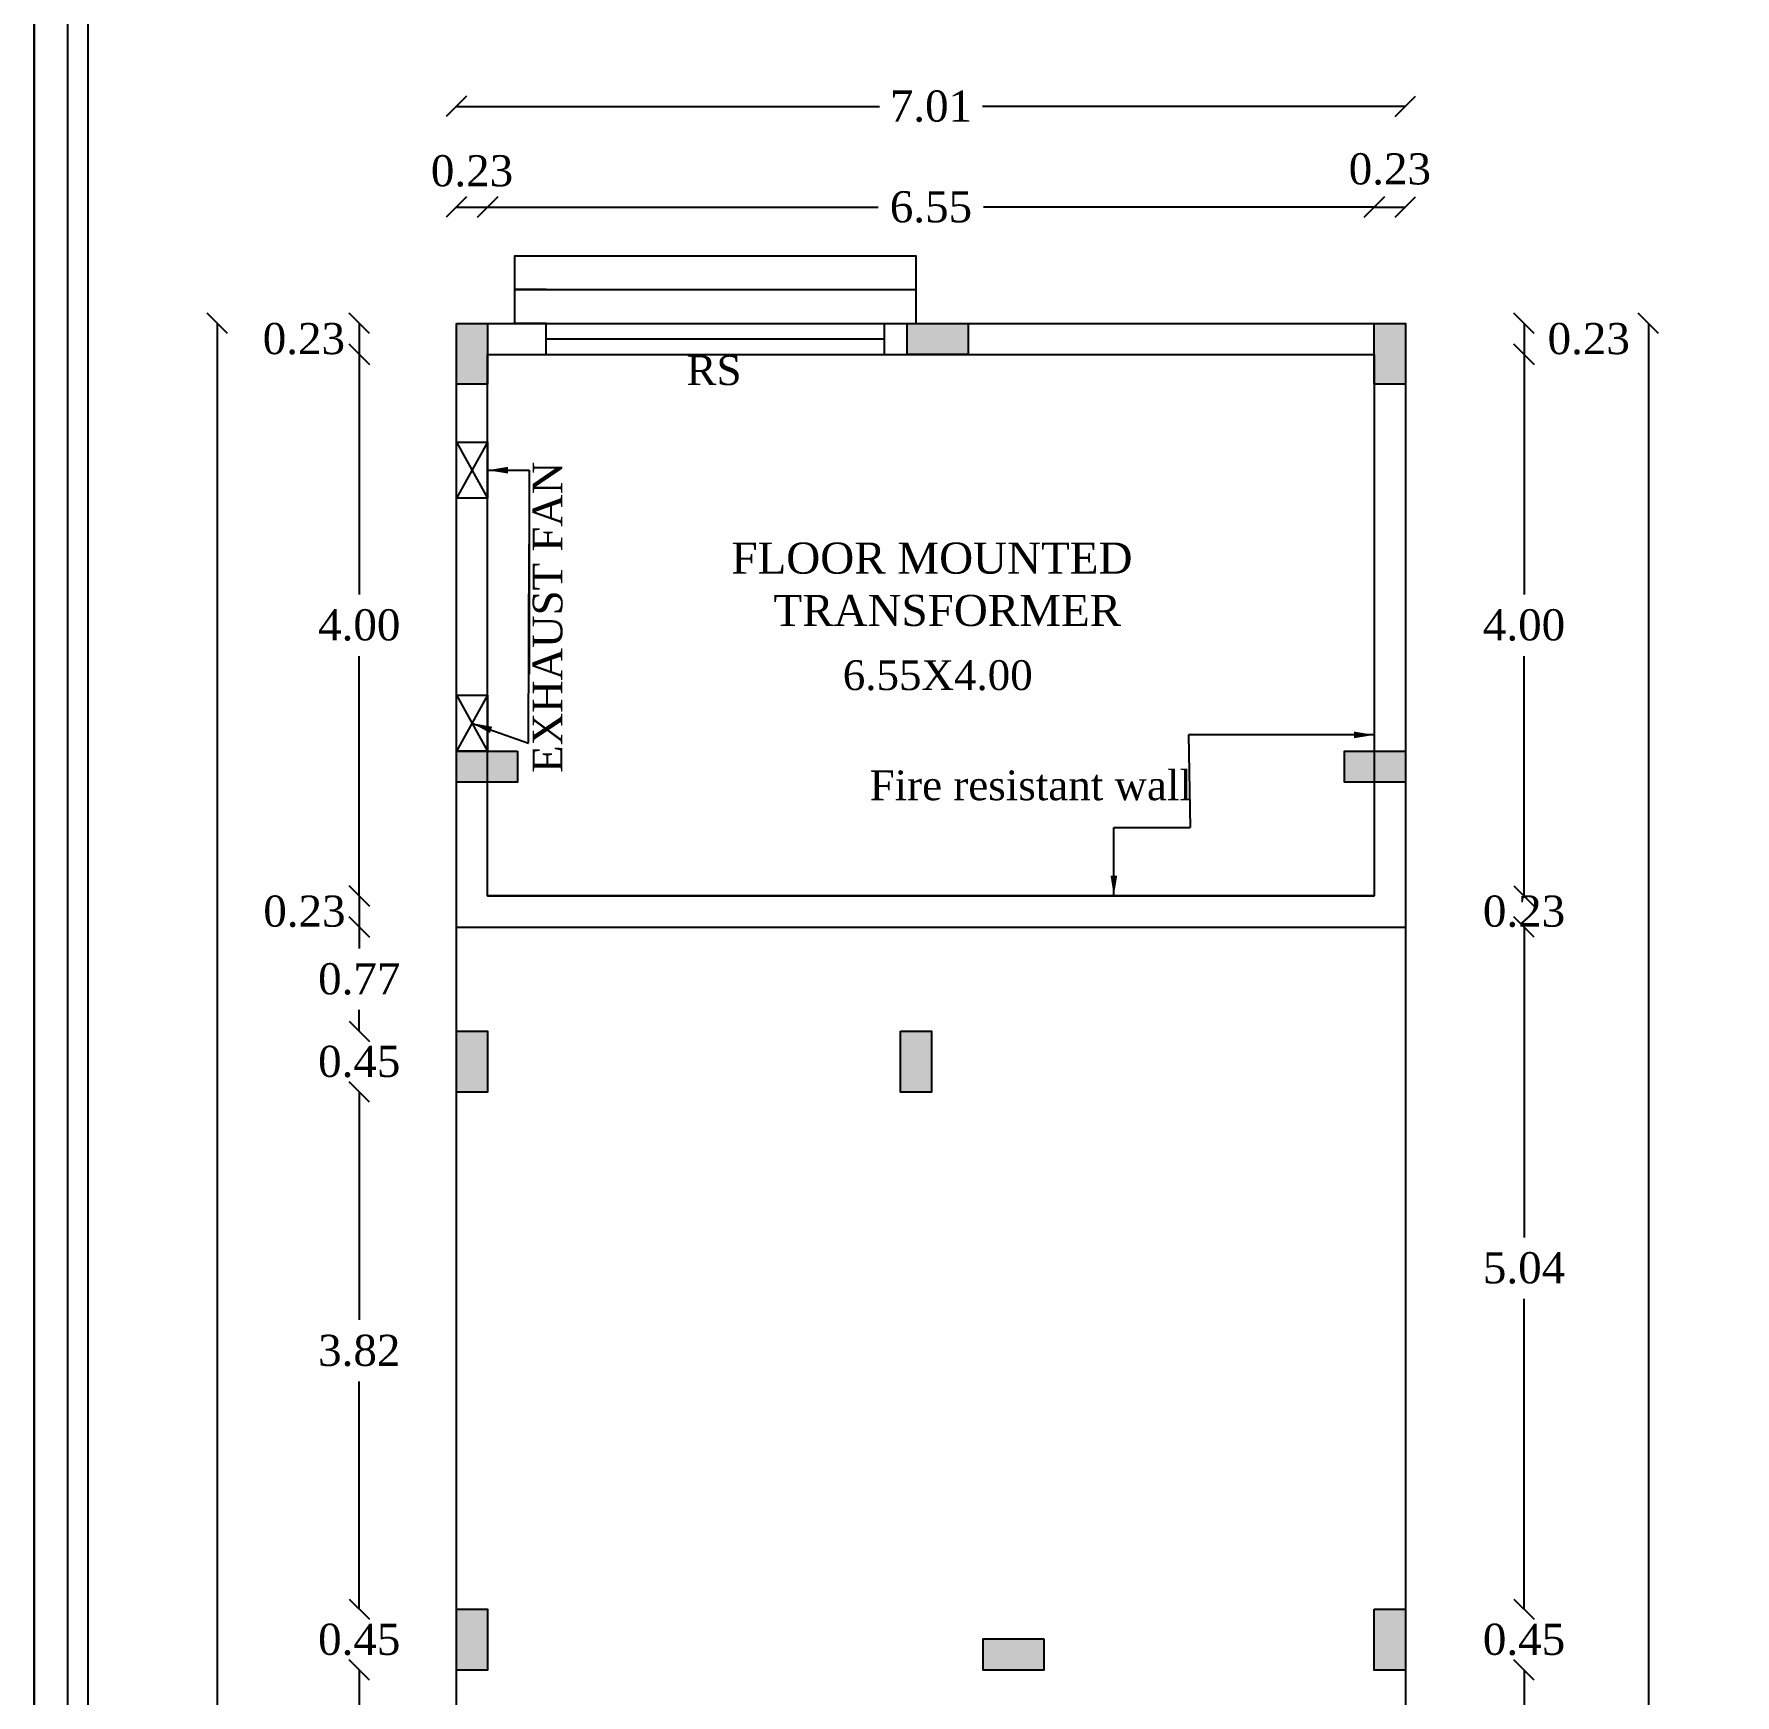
# Model space of a CAD drawing. Header units: metres. Extents: x 7608 to 7792, y -2400 to -2275.
# Drawn here: x 7655 to 7667.56, y -2310.69 to -2298.42 of the extents above; entities that cross this region are included whole.
import ezdxf

# ---------------------------------------------------------------- set-up
doc = ezdxf.new("R2010")
doc.units = ezdxf.units.M
doc.header["$MEASUREMENT"] = 0
for name, color, linetype in [('BLK_1_FLR_0_STILT_PARKING', 7, 'Continuous'), ('ELECTRICAL_ROOM', 7, 'Continuous'), ('FLOOR-STILT', 7, 'Continuous')]:
    doc.layers.add(name, color=color, linetype=linetype)
doc.styles.add('Isa-', font='times.ttf')
doc.styles.add('STYLE2', font='times.ttf')
doc.dimstyles.new('ISO-25', dxfattribs={"dimscale": 0, "dimtxt": 0.23, "dimasz": 0.15, "dimexe": 1.25, "dimexo": 0.625, "dimgap": 0.11, "dimtad": 0, "dimtih": 1, "dimtoh": 1, "dimzin": 1, "dimdsep": 46, "dimtxsty": 'STYLE2', "dimblk": 'OBLIQUE', "dimcen": 0, "dimse1": 1, "dimse2": 1, "dimclrd": 1, "dimclrt": 3, "dimadec": 0, "dimazin": 2, "dimtfac": 1, "dimtix": 1, "dimtofl": 0, "dimtmove": 0, "dimatfit": 3, "dimfxl": 0, "dimtolj": 1, "dimarcsym": 0})

# ---------------------------------------------------------------- blocks, each defined once
blk = doc.blocks.new('_Oblique')
at = {"color": 0, "linetype": 'ByBlock', "lineweight": -2}
blk.add_line((-0.5, -0.5), (0.5, 0.5), dxfattribs=at)
blk = doc.blocks.new('*D28')
at = {"color": 1, "lineweight": -2}
blk.add_line((7657.399, -2300.561), (7657.399, -2300.791), dxfattribs=at)
at = {"layer": 'Defpoints', "color": 0}
for p in [(7659.586, -2300.561), (7657.399, -2300.791), (7659.586, -2300.791)]:
    blk.add_point(p, dxfattribs=at)
at = {"color": 1, "lineweight": -2, "xscale": 0.15, "yscale": 0.15, "zscale": 0.15}
for p, rotation in [((7657.399, -2300.561), 90), ((7657.399, -2300.791), 270)]:
    blk.add_blockref('_Oblique', p, dxfattribs=dict(at, rotation=rotation))
at = {"color": 3, "insert": (7656.99, -2300.676), "char_height": 0.23, "attachment_point": 5, "style": 'STYLE2'}
blk.add_mtext('\\A1;0.23', dxfattribs=at)
blk = doc.blocks.new('*D29')
at = {"color": 1, "lineweight": -2}
for p, q in [((7657.399, -2300.791), (7657.399, -2302.564)), ((7657.399, -2304.791), (7657.399, -2303.019))]:
    blk.add_line(p, q, dxfattribs=at)
at = {"layer": 'Defpoints', "color": 0}
for p in [(7659.586, -2300.791), (7657.399, -2304.791), (7659.538, -2304.791)]:
    blk.add_point(p, dxfattribs=at)
at = {"color": 1, "lineweight": -2, "xscale": 0.15, "yscale": 0.15, "zscale": 0.15}
for p, rotation in [((7657.399, -2300.791), 90), ((7657.399, -2304.791), 270)]:
    blk.add_blockref('_Oblique', p, dxfattribs=dict(at, rotation=rotation))
at = {"color": 3, "insert": (7657.399, -2302.791), "char_height": 0.23, "attachment_point": 5, "style": 'STYLE2'}
blk.add_mtext('\\A1;4.00', dxfattribs=at)
blk = doc.blocks.new('*D30')
at = {"color": 1, "lineweight": -2}
blk.add_line((7657.399, -2304.791), (7657.399, -2305.021), dxfattribs=at)
at = {"layer": 'Defpoints', "color": 0}
for p in [(7659.538, -2304.791), (7657.399, -2305.021), (7659.577, -2305.021)]:
    blk.add_point(p, dxfattribs=at)
at = {"color": 1, "lineweight": -2, "xscale": 0.15, "yscale": 0.15, "zscale": 0.15}
for p, rotation in [((7657.399, -2304.791), 90), ((7657.399, -2305.021), 270)]:
    blk.add_blockref('_Oblique', p, dxfattribs=dict(at, rotation=rotation))
at = {"color": 3, "insert": (7656.994, -2304.906), "char_height": 0.23, "attachment_point": 5, "style": 'STYLE2'}
blk.add_mtext('\\A1;0.23', dxfattribs=at)
blk = doc.blocks.new('*D31')
at = {"color": 1, "lineweight": -2}
for p, q in [((7657.399, -2305.021), (7657.399, -2305.179)), ((7657.399, -2305.791), (7657.399, -2305.634))]:
    blk.add_line(p, q, dxfattribs=at)
at = {"layer": 'Defpoints', "color": 0}
for p in [(7659.577, -2305.021), (7657.399, -2305.791), (7658.347, -2305.791)]:
    blk.add_point(p, dxfattribs=at)
at = {"color": 1, "lineweight": -2, "xscale": 0.15, "yscale": 0.15, "zscale": 0.15}
for p, rotation in [((7657.399, -2305.021), 90), ((7657.399, -2305.791), 270)]:
    blk.add_blockref('_Oblique', p, dxfattribs=dict(at, rotation=rotation))
at = {"color": 3, "insert": (7657.399, -2305.406), "char_height": 0.23, "attachment_point": 5, "style": 'STYLE2'}
blk.add_mtext('\\A1;0.77', dxfattribs=at)
blk = doc.blocks.new('*D32')
at = {"color": 1, "lineweight": -2}
for p, q in [((7657.399, -2305.791), (7657.399, -2305.641)), ((7657.399, -2306.241), (7657.399, -2306.391))]:
    blk.add_line(p, q, dxfattribs=at)
at = {"layer": 'Defpoints', "color": 0}
for p in [(7658.347, -2305.791), (7657.399, -2306.241), (7658.347, -2306.241)]:
    blk.add_point(p, dxfattribs=at)
at = {"color": 1, "lineweight": -2, "xscale": 0.15, "yscale": 0.15, "zscale": 0.15}
for p, rotation in [((7657.399, -2305.791), 270), ((7657.399, -2306.241), 90)]:
    blk.add_blockref('_Oblique', p, dxfattribs=dict(at, rotation=rotation))
at = {"color": 3, "insert": (7657.399, -2306.016), "char_height": 0.23, "attachment_point": 5, "style": 'STYLE2'}
blk.add_mtext('\\A1;0.45', dxfattribs=at)
blk = doc.blocks.new('*D33')
at = {"color": 1, "lineweight": -2}
for p, q in [((7657.399, -2306.241), (7657.399, -2307.924)), ((7657.399, -2310.061), (7657.399, -2308.379))]:
    blk.add_line(p, q, dxfattribs=at)
at = {"layer": 'Defpoints', "color": 0}
for p in [(7658.347, -2306.241), (7657.399, -2310.061), (7658.347, -2310.061)]:
    blk.add_point(p, dxfattribs=at)
at = {"color": 1, "lineweight": -2, "xscale": 0.15, "yscale": 0.15, "zscale": 0.15}
for p, rotation in [((7657.399, -2306.241), 90), ((7657.399, -2310.061), 270)]:
    blk.add_blockref('_Oblique', p, dxfattribs=dict(at, rotation=rotation))
at = {"color": 3, "insert": (7657.399, -2308.151), "char_height": 0.23, "attachment_point": 5, "style": 'STYLE2'}
blk.add_mtext('\\A1;3.82', dxfattribs=at)
blk = doc.blocks.new('*D34')
at = {"color": 1, "lineweight": -2}
for p, q in [((7657.399, -2310.061), (7657.399, -2309.911)), ((7657.399, -2310.511), (7657.399, -2310.661))]:
    blk.add_line(p, q, dxfattribs=at)
at = {"layer": 'Defpoints', "color": 0}
for p in [(7658.347, -2310.061), (7657.399, -2310.511), (7658.347, -2310.511)]:
    blk.add_point(p, dxfattribs=at)
at = {"color": 1, "lineweight": -2, "xscale": 0.15, "yscale": 0.15, "zscale": 0.15}
for p, rotation in [((7657.399, -2310.061), 270), ((7657.399, -2310.511), 90)]:
    blk.add_blockref('_Oblique', p, dxfattribs=dict(at, rotation=rotation))
at = {"color": 3, "insert": (7657.399, -2310.286), "char_height": 0.23, "attachment_point": 5, "style": 'STYLE2'}
blk.add_mtext('\\A1;0.45', dxfattribs=at)
blk = doc.blocks.new('*D35')
at = {"color": 1, "lineweight": -2}
for p, q in [((7657.399, -2310.511), (7657.399, -2311.424)), ((7657.399, -2312.791), (7657.399, -2311.879))]:
    blk.add_line(p, q, dxfattribs=at)
at = {"layer": 'Defpoints', "color": 0}
for p in [(7658.347, -2310.511), (7657.399, -2312.791), (7658.347, -2312.791)]:
    blk.add_point(p, dxfattribs=at)
at = {"color": 1, "lineweight": -2, "xscale": 0.15, "yscale": 0.15, "zscale": 0.15}
for p, rotation in [((7657.399, -2310.511), 90), ((7657.399, -2312.791), 270)]:
    blk.add_blockref('_Oblique', p, dxfattribs=dict(at, rotation=rotation))
at = {"color": 3, "insert": (7657.399, -2311.651), "char_height": 0.23, "attachment_point": 5, "style": 'STYLE2'}
blk.add_mtext('\\A1;2.28', dxfattribs=at)
blk = doc.blocks.new('*D45')
at = {"color": 1, "lineweight": -2}
for p, q in [((7656.35, -2300.561), (7656.35, -2315.804)), ((7656.35, -2331.501), (7656.35, -2316.259))]:
    blk.add_line(p, q, dxfattribs=at)
at = {"layer": 'Defpoints', "color": 0}
for p in [(7656.35, -2300.561), (7660.226, -2300.561), (7660.226, -2331.501)]:
    blk.add_point(p, dxfattribs=at)
at = {"color": 1, "lineweight": -2, "xscale": 0.15, "yscale": 0.15, "zscale": 0.15}
for p, rotation in [((7656.35, -2300.561), 90), ((7656.35, -2331.501), 270)]:
    blk.add_blockref('_Oblique', p, dxfattribs=dict(at, rotation=rotation))
at = {"color": 3, "insert": (7656.35, -2316.031), "char_height": 0.23, "attachment_point": 5, "style": 'STYLE2'}
blk.add_mtext('\\A1;30.94', dxfattribs=at)
blk = doc.blocks.new('*D46')
at = {"color": 1, "lineweight": -2}
blk.add_line((7658.117, -2299.702), (7658.347, -2299.702), dxfattribs=at)
at = {"layer": 'Defpoints', "color": 0}
for p in [(7658.347, -2299.702), (7658.117, -2301.157), (7658.347, -2301.157)]:
    blk.add_point(p, dxfattribs=at)
at = {"color": 1, "lineweight": -2, "xscale": 0.15, "yscale": 0.15, "zscale": 0.15, "rotation": 180}
blk.add_blockref('_Oblique', (7658.117, -2299.702), dxfattribs=at)
at = {"color": 1, "lineweight": -2, "xscale": 0.15, "yscale": 0.15, "zscale": 0.15}
blk.add_blockref('_Oblique', (7658.347, -2299.702), dxfattribs=at)
at = {"color": 3, "insert": (7658.232, -2299.436), "char_height": 0.23, "attachment_point": 5, "style": 'STYLE2'}
blk.add_mtext('\\A1;0.23', dxfattribs=at)
blk = doc.blocks.new('*D47')
at = {"color": 1, "lineweight": -2}
for p, q in [((7658.347, -2299.702), (7661.233, -2299.702)), ((7664.897, -2299.702), (7662.01, -2299.702))]:
    blk.add_line(p, q, dxfattribs=at)
at = {"layer": 'Defpoints', "color": 0}
for p in [(7664.897, -2299.702), (7658.347, -2301.157), (7664.897, -2301.685)]:
    blk.add_point(p, dxfattribs=at)
at = {"color": 1, "lineweight": -2, "xscale": 0.15, "yscale": 0.15, "zscale": 0.15, "rotation": 180}
blk.add_blockref('_Oblique', (7658.347, -2299.702), dxfattribs=at)
at = {"color": 1, "lineweight": -2, "xscale": 0.15, "yscale": 0.15, "zscale": 0.15}
blk.add_blockref('_Oblique', (7664.897, -2299.702), dxfattribs=at)
at = {"color": 3, "insert": (7661.622, -2299.702), "char_height": 0.23, "attachment_point": 5, "style": 'STYLE2'}
blk.add_mtext('\\A1;6.55', dxfattribs=at)
blk = doc.blocks.new('*D48')
at = {"color": 1, "lineweight": -2}
blk.add_line((7664.897, -2299.702), (7665.127, -2299.702), dxfattribs=at)
at = {"layer": 'Defpoints', "color": 0}
for p in [(7665.127, -2299.702), (7664.897, -2301.685), (7665.127, -2301.654)]:
    blk.add_point(p, dxfattribs=at)
at = {"color": 1, "lineweight": -2, "xscale": 0.15, "yscale": 0.15, "zscale": 0.15, "rotation": 180}
blk.add_blockref('_Oblique', (7664.897, -2299.702), dxfattribs=at)
at = {"color": 1, "lineweight": -2, "xscale": 0.15, "yscale": 0.15, "zscale": 0.15}
blk.add_blockref('_Oblique', (7665.127, -2299.702), dxfattribs=at)
at = {"color": 3, "insert": (7665.012, -2299.422), "char_height": 0.23, "attachment_point": 5, "style": 'STYLE2'}
blk.add_mtext('\\A1;0.23', dxfattribs=at)
blk = doc.blocks.new('*D49')
at = {"color": 1, "lineweight": -2}
for p, q in [((7658.117, -2298.958), (7661.242, -2298.958)), ((7665.127, -2298.958), (7662.002, -2298.958))]:
    blk.add_line(p, q, dxfattribs=at)
at = {"layer": 'Defpoints', "color": 0}
for p in [(7665.127, -2298.958), (7658.117, -2301.439), (7665.127, -2301.439)]:
    blk.add_point(p, dxfattribs=at)
at = {"color": 1, "lineweight": -2, "xscale": 0.15, "yscale": 0.15, "zscale": 0.15, "rotation": 180}
blk.add_blockref('_Oblique', (7658.117, -2298.958), dxfattribs=at)
at = {"color": 1, "lineweight": -2, "xscale": 0.15, "yscale": 0.15, "zscale": 0.15}
blk.add_blockref('_Oblique', (7665.127, -2298.958), dxfattribs=at)
at = {"color": 3, "insert": (7661.622, -2298.958), "char_height": 0.23, "attachment_point": 5, "style": 'STYLE2'}
blk.add_mtext('\\A1;7.01', dxfattribs=at)
blk = doc.blocks.new('*D50')
at = {"color": 1, "lineweight": -2}
blk.add_line((7666.003, -2300.561), (7666.003, -2300.791), dxfattribs=at)
at = {"layer": 'Defpoints', "color": 0}
for p in [(7663.454, -2300.561), (7663.454, -2300.791), (7666.003, -2300.791)]:
    blk.add_point(p, dxfattribs=at)
at = {"color": 1, "lineweight": -2, "xscale": 0.15, "yscale": 0.15, "zscale": 0.15}
for p, rotation in [((7666.003, -2300.561), 90), ((7666.003, -2300.791), 270)]:
    blk.add_blockref('_Oblique', p, dxfattribs=dict(at, rotation=rotation))
at = {"color": 3, "insert": (7666.481, -2300.676), "char_height": 0.23, "attachment_point": 5, "style": 'STYLE2'}
blk.add_mtext('\\A1;0.23', dxfattribs=at)
blk = doc.blocks.new('*D51')
at = {"color": 1, "lineweight": -2}
for p, q in [((7666.003, -2300.791), (7666.003, -2302.564)), ((7666.003, -2304.791), (7666.003, -2303.019))]:
    blk.add_line(p, q, dxfattribs=at)
at = {"layer": 'Defpoints', "color": 0}
for p in [(7663.454, -2300.791), (7664.308, -2304.791), (7666.003, -2304.791)]:
    blk.add_point(p, dxfattribs=at)
at = {"color": 1, "lineweight": -2, "xscale": 0.15, "yscale": 0.15, "zscale": 0.15}
for p, rotation in [((7666.003, -2300.791), 90), ((7666.003, -2304.791), 270)]:
    blk.add_blockref('_Oblique', p, dxfattribs=dict(at, rotation=rotation))
at = {"color": 3, "insert": (7666.003, -2302.791), "char_height": 0.23, "attachment_point": 5, "style": 'STYLE2'}
blk.add_mtext('\\A1;4.00', dxfattribs=at)
blk = doc.blocks.new('*D52')
at = {"color": 1, "lineweight": -2}
for p, q in [((7666.003, -2304.791), (7666.003, -2304.641)), ((7666.003, -2305.021), (7666.003, -2305.171))]:
    blk.add_line(p, q, dxfattribs=at)
at = {"layer": 'Defpoints', "color": 0}
for p in [(7664.308, -2304.791), (7664.319, -2305.021), (7666.003, -2305.021)]:
    blk.add_point(p, dxfattribs=at)
at = {"color": 1, "lineweight": -2, "xscale": 0.15, "yscale": 0.15, "zscale": 0.15}
for p, rotation in [((7666.003, -2304.791), 270), ((7666.003, -2305.021), 90)]:
    blk.add_blockref('_Oblique', p, dxfattribs=dict(at, rotation=rotation))
at = {"color": 3, "insert": (7666.003, -2304.906), "char_height": 0.23, "attachment_point": 5, "style": 'STYLE2'}
blk.add_mtext('\\A1;0.23', dxfattribs=at)
blk = doc.blocks.new('*D53')
at = {"color": 1, "lineweight": -2}
for p, q in [((7666.003, -2305.021), (7666.003, -2307.314)), ((7666.003, -2310.061), (7666.003, -2307.769))]:
    blk.add_line(p, q, dxfattribs=at)
at = {"layer": 'Defpoints', "color": 0}
for p in [(7664.319, -2305.021), (7665.127, -2310.061), (7666.003, -2310.061)]:
    blk.add_point(p, dxfattribs=at)
at = {"color": 1, "lineweight": -2, "xscale": 0.15, "yscale": 0.15, "zscale": 0.15}
for p, rotation in [((7666.003, -2305.021), 90), ((7666.003, -2310.061), 270)]:
    blk.add_blockref('_Oblique', p, dxfattribs=dict(at, rotation=rotation))
at = {"color": 3, "insert": (7666.003, -2307.541), "char_height": 0.23, "attachment_point": 5, "style": 'STYLE2'}
blk.add_mtext('\\A1;5.04', dxfattribs=at)
blk = doc.blocks.new('*D54')
at = {"color": 1, "lineweight": -2}
for p, q in [((7666.003, -2310.061), (7666.003, -2309.911)), ((7666.003, -2310.511), (7666.003, -2310.661))]:
    blk.add_line(p, q, dxfattribs=at)
at = {"layer": 'Defpoints', "color": 0}
for p in [(7665.127, -2310.061), (7665.127, -2310.511), (7666.003, -2310.511)]:
    blk.add_point(p, dxfattribs=at)
at = {"color": 1, "lineweight": -2, "xscale": 0.15, "yscale": 0.15, "zscale": 0.15}
for p, rotation in [((7666.003, -2310.061), 270), ((7666.003, -2310.511), 90)]:
    blk.add_blockref('_Oblique', p, dxfattribs=dict(at, rotation=rotation))
at = {"color": 3, "insert": (7666.003, -2310.286), "char_height": 0.23, "attachment_point": 5, "style": 'STYLE2'}
blk.add_mtext('\\A1;0.45', dxfattribs=at)
blk = doc.blocks.new('*D55')
at = {"color": 1, "lineweight": -2}
for p, q in [((7666.003, -2310.511), (7666.003, -2311.364)), ((7666.003, -2312.671), (7666.003, -2311.819))]:
    blk.add_line(p, q, dxfattribs=at)
at = {"layer": 'Defpoints', "color": 0}
for p in [(7665.127, -2310.511), (7664.897, -2312.671), (7666.003, -2312.671)]:
    blk.add_point(p, dxfattribs=at)
at = {"color": 1, "lineweight": -2, "xscale": 0.15, "yscale": 0.15, "zscale": 0.15}
for p, rotation in [((7666.003, -2310.511), 90), ((7666.003, -2312.671), 270)]:
    blk.add_blockref('_Oblique', p, dxfattribs=dict(at, rotation=rotation))
at = {"color": 3, "insert": (7666.003, -2311.591), "char_height": 0.23, "attachment_point": 5, "style": 'STYLE2'}
blk.add_mtext('\\A1;2.16', dxfattribs=at)
blk = doc.blocks.new('*D63')
at = {"color": 1, "lineweight": -2}
for p, q in [((7666.922, -2300.561), (7666.922, -2315.804)), ((7666.922, -2331.501), (7666.922, -2316.259))]:
    blk.add_line(p, q, dxfattribs=at)
at = {"layer": 'Defpoints', "color": 0}
for p in [(7663.759, -2300.561), (7666.922, -2300.561), (7663.759, -2331.501)]:
    blk.add_point(p, dxfattribs=at)
at = {"color": 1, "lineweight": -2, "xscale": 0.15, "yscale": 0.15, "zscale": 0.15}
for p, rotation in [((7666.922, -2300.561), 90), ((7666.922, -2331.501), 270)]:
    blk.add_blockref('_Oblique', p, dxfattribs=dict(at, rotation=rotation))
at = {"color": 3, "insert": (7666.922, -2316.031), "char_height": 0.23, "attachment_point": 5, "style": 'STYLE2'}
blk.add_mtext('\\A1;30.94', dxfattribs=at)

msp = doc.modelspace()

# ---------------------------------------------------------------- hatches: boundary and pattern name
h = msp.add_hatch(color=5)
h.dxf.hatch_style = 1
h.paths.add_polyline_path([(7658.11668, -2301.01125), (7658.34668, -2301.01125), (7658.34668, -2300.56125), (7658.11668, -2300.56125)])
h = msp.add_hatch(color=5)
h.dxf.hatch_style = 1
h.paths.add_polyline_path([(7661.44668, -2300.56125), (7661.44668, -2300.79125), (7661.89668, -2300.79125), (7661.89668, -2300.56125)])
h = msp.add_hatch(color=5)
h.dxf.hatch_style = 1
h.paths.add_polyline_path([(7664.89668, -2301.01125), (7665.12668, -2301.01125), (7665.12668, -2300.56125), (7664.89668, -2300.56125)])
h = msp.add_hatch(color=5)
h.dxf.hatch_style = 1
h.paths.add_polyline_path([(7658.11668, -2303.72125), (7658.11668, -2303.95125), (7658.56668, -2303.95125), (7658.56668, -2303.72125)])
h = msp.add_hatch(color=5)
h.dxf.hatch_style = 1
h.paths.add_polyline_path([(7664.67668, -2303.72125), (7664.67668, -2303.95125), (7665.12668, -2303.95125), (7665.12668, -2303.72125)])
h = msp.add_hatch(color=5)
h.dxf.hatch_style = 1
h.paths.add_polyline_path([(7658.11668, -2306.24125), (7658.34668, -2306.24125), (7658.34668, -2305.79125), (7658.11668, -2305.79125)])
h = msp.add_hatch(color=5)
h.dxf.hatch_style = 1
h.paths.add_polyline_path([(7661.39668, -2306.24125), (7661.62668, -2306.24125), (7661.62668, -2305.79125), (7661.39668, -2305.79125)])
h = msp.add_hatch(color=5)
h.dxf.hatch_style = 1
h.paths.add_polyline_path([(7658.11668, -2310.51125), (7658.34668, -2310.51125), (7658.34668, -2310.06125), (7658.11668, -2310.06125)])
h = msp.add_hatch(color=5)
h.dxf.hatch_style = 1
h.paths.add_polyline_path([(7664.89668, -2310.51125), (7665.12668, -2310.51125), (7665.12668, -2310.06125), (7664.89668, -2310.06125)])
h = msp.add_hatch(color=5)
h.dxf.hatch_style = 1
h.paths.add_polyline_path([(7662.00668, -2310.28125), (7662.00668, -2310.51125), (7662.45668, -2310.51125), (7662.45668, -2310.28125)])

# ---------------------------------------------------------------- linework, layer by layer
at = {"color": 2}
for p, q in [((7658.77923, -2300.79125), (7658.77923, -2300.56125)), ((7661.27923, -2300.79125), (7661.27923, -2300.56125)), ((7658.77923, -2300.67625), (7661.27923, -2300.67625)), ((7658.34668, -2301.43898), (7658.11668, -2301.85306)), ((7658.11668, -2301.43898), (7658.34668, -2301.85306)), ((7658.34668, -2303.30717), (7658.11668, -2303.72125)), ((7658.11668, -2303.30717), (7658.34668, -2303.72125))]:
    msp.add_line(p, q, dxfattribs=at)
for p, q in [((7658.34668, -2300.79125), (7658.77923, -2300.79125)), ((7658.34668, -2304.79125), (7658.34668, -2300.79125)), ((7661.27923, -2300.79125), (7664.89668, -2300.79125)), ((7664.89668, -2300.79125), (7664.89668, -2304.79125)), ((7658.34668, -2304.79125), (7664.89668, -2304.79125)), ((7658.11668, -2305.02125), (7665.12668, -2305.02125))]:
    msp.add_line(p, q)
at = {"color": 4}
for points in [[(7654.99647, -2275.22286), (7747.87877, -2275.22286), (7747.87877, -2335.22229), (7654.99647, -2335.22229)], [(7655.24647, -2275.47286), (7747.62877, -2275.47286), (7747.62877, -2334.97229), (7655.24647, -2334.97229)], [(7655.39647, -2275.62286), (7747.47877, -2275.62286), (7747.47877, -2334.82229), (7655.39647, -2334.82229)]]:
    msp.add_lwpolyline(points, close=True, dxfattribs=at)
at = {"color": 2}
for points in [[(7658.77923, -2300.31125), (7658.54923, -2300.31125), (7658.54923, -2300.06125), (7661.27923, -2300.06125), (7661.50923, -2300.06125), (7661.50923, -2300.31125)], [(7658.77923, -2300.56125), (7658.54923, -2300.56125), (7658.54923, -2300.31125), (7661.27923, -2300.31125), (7661.50923, -2300.31125), (7661.50923, -2300.56125)]]:
    msp.add_lwpolyline(points, dxfattribs=at)
msp.add_lwpolyline([(7658.11668, -2300.56125), (7665.12668, -2300.56125), (7665.12668, -2331.50125), (7658.11668, -2331.50125)], close=True)
at = {"color": 7}
msp.add_lwpolyline([(7658.11668, -2300.56125), (7665.12668, -2300.56125), (7665.12668, -2331.50125), (7658.11668, -2331.50125)], close=True, dxfattribs=at)
at = {"color": 5}
for points in [[(7658.11668, -2300.56125), (7658.34668, -2300.56125), (7658.34668, -2301.01125), (7658.11668, -2301.01125)], [(7661.89668, -2300.56125), (7661.89668, -2300.79125), (7661.44668, -2300.79125), (7661.44668, -2300.56125)], [(7664.89668, -2300.56125), (7665.12668, -2300.56125), (7665.12668, -2301.01125), (7664.89668, -2301.01125)], [(7658.56668, -2303.72125), (7658.56668, -2303.95125), (7658.11668, -2303.95125), (7658.11668, -2303.72125)], [(7665.12668, -2303.72125), (7665.12668, -2303.95125), (7664.67668, -2303.95125), (7664.67668, -2303.72125)], [(7658.11668, -2305.79125), (7658.34668, -2305.79125), (7658.34668, -2306.24125), (7658.11668, -2306.24125)], [(7661.39668, -2305.79125), (7661.62668, -2305.79125), (7661.62668, -2306.24125), (7661.39668, -2306.24125)], [(7658.11668, -2310.06125), (7658.34668, -2310.06125), (7658.34668, -2310.51125), (7658.11668, -2310.51125)], [(7664.89668, -2310.06125), (7665.12668, -2310.06125), (7665.12668, -2310.51125), (7664.89668, -2310.51125)], [(7662.45668, -2310.28125), (7662.45668, -2310.51125), (7662.00668, -2310.51125), (7662.00668, -2310.28125)]]:
    msp.add_lwpolyline(points, close=True, dxfattribs=at)
at = {"color": 2}
for points in [[(7658.11668, -2301.43898), (7658.34668, -2301.43898), (7658.34668, -2301.85306), (7658.11668, -2301.85306)], [(7658.11668, -2303.30717), (7658.34668, -2303.30717), (7658.34668, -2303.72125), (7658.11668, -2303.72125)]]:
    msp.add_lwpolyline(points, close=True, dxfattribs=at)
at = {"layer": 'BLK_1_FLR_0_STILT_PARKING', "color": 13}
msp.add_lwpolyline([(7658.11668, -2300.56125), (7665.12668, -2300.56125), (7665.12668, -2331.50125), (7658.11668, -2331.50125)], close=True, dxfattribs=at)
at = {"layer": 'ELECTRICAL_ROOM', "color": 7}
msp.add_lwpolyline([(7658.34668, -2300.79125), (7664.89668, -2300.79125), (7664.89668, -2304.79125), (7658.34668, -2304.79125)], close=True, dxfattribs=at)
at = {"layer": 'FLOOR-STILT', "color": 64}
msp.add_lwpolyline([(7654.99647, -2335.22229), (7747.87877, -2335.22229), (7747.87877, -2275.22286), (7654.99647, -2275.22286)], close=True, dxfattribs=at)

# ---------------------------------------------------------------- texts
at = {"color": 3, "style": 'Isa-'}
for s, p in [('RS', (7659.81619, -2301.01689)), ('6.55X4.00', (7660.97065, -2303.27009)), ('Fire resistant wall', (7661.16893, -2304.08416))]:
    msp.add_text(s, height=0.22, dxfattribs=at).set_placement(p)
msp.add_text('EXHAUST FAN', height=0.22, rotation=90, dxfattribs=at).set_placement((7658.89957, -2303.88178))
at = {"color": 6, "style": 'Isa-'}
for s, p in [('FLOOR MOUNTED', (7660.148, -2302.41023)), ('TRANSFORMER', (7660.45885, -2302.79687))]:
    msp.add_text(s, height=0.23, dxfattribs=at).set_placement(p)

# ---------------------------------------------------------------- dimensions: what is measured, and where the dimension line sits
at = {"color": 7}
for base, p1, p2, override, picture, middle in [((7665.12668, -2298.95837), (7658.11668, -2301.43898), (7665.12668, -2301.43898), {"dimscale": 1}, '*D49', (7661.62168, -2298.95837)), ((7664.89668, -2299.70215), (7658.34668, -2301.15726), (7664.89668, -2301.68545), {"dimscale": 1, "dimtmove": 1}, '*D47', (7661.62168, -2299.70215))]:
    dim = msp.add_linear_dim(base=base, p1=p1, p2=p2, dimstyle='ISO-25', override=override, dxfattribs=at)
    dim.commit()
    dim.dimension.update_dxf_attribs({"geometry": picture, "text_midpoint": middle})
for base, p1, p2, picture, middle in [((7658.34668, -2299.70215), (7658.11668, -2301.15726), (7658.34668, -2301.15726), '*D46', (7658.23168, -2299.43641)), ((7665.12668, -2299.70215), (7664.89668, -2301.68545), (7665.12668, -2301.65391), '*D48', (7665.01168, -2299.42244))]:
    dim = msp.add_linear_dim(base=base, p1=p1, p2=p2, dimstyle='ISO-25', override={"dimscale": 1, "dimtmove": 2}, dxfattribs=at)
    dim.commit()
    dim.dimension.update_dxf_attribs({"geometry": picture, "text_midpoint": middle, "dimtype": 160})
for base, p1, p2, override, picture, middle in [((7656.34993, -2300.56125), (7660.2258, -2331.50125), (7660.2258, -2300.56125), {"dimscale": 1}, '*D45', (7656.34993, -2316.03125)), ((7666.9223, -2300.56125), (7663.75882, -2331.50125), (7663.75882, -2300.56125), {"dimscale": 1}, '*D63', (7666.9223, -2316.03125)), ((7666.0029, -2304.79125), (7663.45371, -2300.79125), (7664.30817, -2304.79125), {"dimscale": 1, "dimtmove": 1}, '*D51', (7666.0029, -2302.79125)), ((7666.0029, -2305.02125), (7664.30817, -2304.79125), (7664.31866, -2305.02125), {"dimscale": 1, "dimtmove": 1}, '*D52', (7666.0029, -2304.90625)), ((7666.0029, -2310.06125), (7664.31866, -2305.02125), (7665.12668, -2310.06125), {"dimscale": 1, "dimtmove": 1}, '*D53', (7666.0029, -2307.54125)), ((7666.0029, -2310.51125), (7665.12668, -2310.06125), (7665.12668, -2310.51125), {"dimscale": 1, "dimtmove": 1}, '*D54', (7666.0029, -2310.28625)), ((7666.0029, -2312.67125), (7665.12668, -2310.51125), (7664.89668, -2312.67125), {"dimscale": 1, "dimtmove": 1}, '*D55', (7666.0029, -2311.59125))]:
    dim = msp.add_linear_dim(base=base, p1=p1, p2=p2, angle=90, dimstyle='ISO-25', override=override, dxfattribs=at)
    dim.commit()
    dim.dimension.update_dxf_attribs({"geometry": picture, "text_midpoint": middle})
at = {"color": 2}
for base, p1, p2, override, picture, middle in [((7657.3992, -2300.79125), (7659.58564, -2300.56125), (7659.58564, -2300.79125), {"dimscale": 1, "dimtmove": 2}, '*D28', (7656.98997, -2300.67625)), ((7657.3992, -2305.02125), (7659.53821, -2304.79125), (7659.57664, -2305.02125), {"dimscale": 1, "dimtmove": 1}, '*D30', (7656.9937, -2304.90625))]:
    dim = msp.add_linear_dim(base=base, p1=p1, p2=p2, angle=90, dimstyle='ISO-25', override=override, dxfattribs=at)
    dim.commit()
    dim.dimension.update_dxf_attribs({"geometry": picture, "text_midpoint": middle, "dimtype": 160})
at = {"color": 7}
dim = msp.add_linear_dim(base=(7666.0029, -2300.79125), p1=(7663.45371, -2300.56125), p2=(7663.45371, -2300.79125), angle=90, dimstyle='ISO-25', override={"dimscale": 1, "dimtmove": 2}, dxfattribs=at)
dim.commit()
dim.dimension.update_dxf_attribs({"geometry": '*D50', "text_midpoint": (7666.4814, -2300.67625), "dimtype": 160})
at = {"color": 2}
for base, p1, p2, picture, middle in [((7657.3992, -2304.79125), (7659.58564, -2300.79125), (7659.53821, -2304.79125), '*D29', (7657.3992, -2302.79125)), ((7657.3992, -2305.79125), (7659.57664, -2305.02125), (7658.34668, -2305.79125), '*D31', (7657.3992, -2305.40625)), ((7657.3992, -2306.24125), (7658.34668, -2305.79125), (7658.34668, -2306.24125), '*D32', (7657.3992, -2306.01625)), ((7657.3992, -2310.06125), (7658.34668, -2306.24125), (7658.34668, -2310.06125), '*D33', (7657.3992, -2308.15125)), ((7657.3992, -2310.51125), (7658.34668, -2310.06125), (7658.34668, -2310.51125), '*D34', (7657.3992, -2310.28625)), ((7657.3992, -2312.79125), (7658.34668, -2310.51125), (7658.34668, -2312.79125), '*D35', (7657.3992, -2311.65125))]:
    dim = msp.add_linear_dim(base=base, p1=p1, p2=p2, angle=90, dimstyle='ISO-25', override={"dimscale": 1, "dimtmove": 1}, dxfattribs=at)
    dim.commit()
    dim.dimension.update_dxf_attribs({"geometry": picture, "text_midpoint": middle})

# ---------------------------------------------------------------- leaders
for points in [[(7658.34668, -2301.64602), (7658.65328, -2301.64602), (7658.65328, -2303.15243)], [(7658.23168, -2303.51421), (7658.64955, -2303.66344), (7658.65328, -2302.19368)], [(7664.89668, -2303.60166), (7663.52539, -2303.60166), (7663.53643, -2304.28609)], [(7662.97314, -2304.79125), (7662.97314, -2304.28609), (7663.53643, -2304.28609)]]:
    msp.add_leader(points, dimstyle='ISO-25', override={"dimscale": 1}, dxfattribs=at)

doc.saveas('drawing.dxf')
